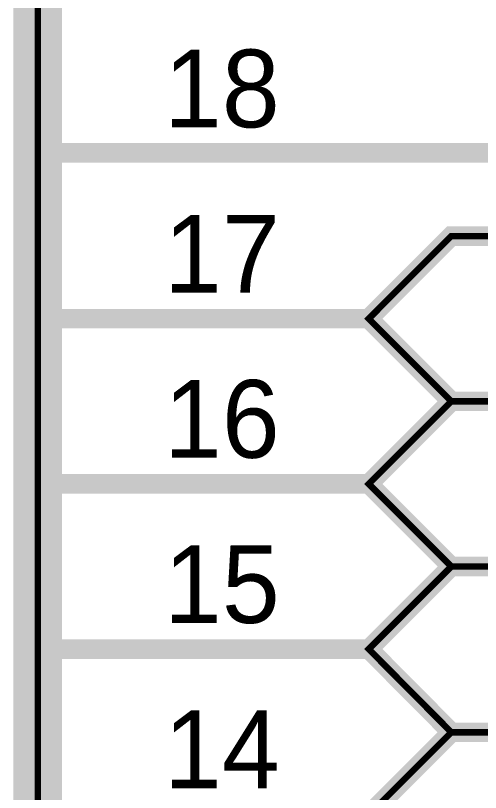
# Model space of a CAD drawing. Header units: inches. Extents: x 0 to 15, y 0 to 9.5.
# Drawn here: x 7.3867 to 7.6677, y 1.4133 to 1.883 of the extents above; entities that cross this region are included whole.
import ezdxf

# ---------------------------------------------------------------- set-up
doc = ezdxf.new("R2010")
doc.units = ezdxf.units.IN
doc.header["$MEASUREMENT"] = 0
doc.layers.add('Sheet', color=255, linetype='Continuous')

msp = doc.modelspace()

# ---------------------------------------------------------------- linework, layer by layer
at = {"layer": 'Sheet'}
for points in [[(6.00051, 1.99973, 0.0295, 0.0295, 0), (7.40016, 1.99973, 0.0295, 0.0295, 0), (7.40016, 0.79974, 0.0295, 0.0295, 0), (6.00051, 0.79974, 0.0295, 0.0295, 0), (6.00051, 1.99973, 0.0295, 0.0295, 0)], [(6.00051, 1.99973, 0.0039, 0.0039, 0), (6.00051, 0.79974, 0.0039, 0.0039, 0), (7.40016, 0.79974, 0.0039, 0.0039, 0), (7.40016, 1.99973, 0.0039, 0.0039, 0), (6.00051, 1.99973, 0.0039, 0.0039, 0), (6.00051, 1.99973, 0.0039, 0.0039, 0)], [(7.65013, 1.6498, 0.0118, 0.0118, 0), (7.60021, 1.69973, 0.0118, 0.0118, 0), (7.65013, 1.74967, 0.0118, 0.0118, 0), (7.90671, 1.74967, 0.0118, 0.0118, 0), (7.95664, 1.69973, 0.0118, 0.0118, 0), (7.90671, 1.6498, 0.0118, 0.0118, 0), (7.65013, 1.6498, 0.0118, 0.0118, 0)], [(7.65013, 1.6498, 0.0039, 0.0039, 0), (7.60021, 1.69973, 0.0039, 0.0039, 0), (7.65013, 1.74967, 0.0039, 0.0039, 0), (7.90671, 1.74967, 0.0039, 0.0039, 0), (7.95664, 1.69973, 0.0039, 0.0039, 0), (7.90671, 1.6498, 0.0039, 0.0039, 0), (7.65013, 1.6498, 0.0039, 0.0039, 0)], [(7.65013, 1.54992, 0.0118, 0.0118, 0), (7.60021, 1.59986, 0.0118, 0.0118, 0), (7.65013, 1.6498, 0.0118, 0.0118, 0), (7.95003, 1.6498, 0.0118, 0.0118, 0), (7.99995, 1.59986, 0.0118, 0.0118, 0), (7.95003, 1.54992, 0.0118, 0.0118, 0), (7.65013, 1.54992, 0.0118, 0.0118, 0)], [(7.65013, 1.54992, 0.0039, 0.0039, 0), (7.60021, 1.59986, 0.0039, 0.0039, 0), (7.65013, 1.6498, 0.0039, 0.0039, 0), (7.95003, 1.6498, 0.0039, 0.0039, 0), (7.99995, 1.59986, 0.0039, 0.0039, 0), (7.95003, 1.54992, 0.0039, 0.0039, 0), (7.65013, 1.54992, 0.0039, 0.0039, 0)], [(7.65013, 1.44968, 0.0118, 0.0118, 0), (7.60021, 1.49998, 0.0118, 0.0118, 0), (7.65013, 1.54992, 0.0118, 0.0118, 0), (7.95003, 1.54992, 0.0118, 0.0118, 0), (7.99995, 1.49998, 0.0118, 0.0118, 0), (7.95003, 1.44968, 0.0118, 0.0118, 0), (7.65013, 1.44968, 0.0118, 0.0118, 0)], [(7.65013, 1.44968, 0.0039, 0.0039, 0), (7.60021, 1.49998, 0.0039, 0.0039, 0), (7.65013, 1.54992, 0.0039, 0.0039, 0), (7.95003, 1.54992, 0.0039, 0.0039, 0), (7.99995, 1.49998, 0.0039, 0.0039, 0), (7.95003, 1.44968, 0.0039, 0.0039, 0), (7.65013, 1.44968, 0.0039, 0.0039, 0)], [(7.65013, 1.3498, 0.0118, 0.0118, 0), (7.60021, 1.39974, 0.0118, 0.0118, 0), (7.65013, 1.44968, 0.0118, 0.0118, 0), (7.95003, 1.44968, 0.0118, 0.0118, 0), (7.99995, 1.39974, 0.0118, 0.0118, 0), (7.95003, 1.3498, 0.0118, 0.0118, 0), (7.65013, 1.3498, 0.0118, 0.0118, 0)], [(7.65013, 1.3498, 0.0039, 0.0039, 0), (7.60021, 1.39974, 0.0039, 0.0039, 0), (7.65013, 1.44968, 0.0039, 0.0039, 0), (7.95003, 1.44968, 0.0039, 0.0039, 0), (7.99995, 1.39974, 0.0039, 0.0039, 0), (7.95003, 1.3498, 0.0039, 0.0039, 0), (7.65013, 1.3498, 0.0039, 0.0039, 0)]]:
    msp.add_lwpolyline(points, format="xyseb", close=True, dxfattribs=at)
for points in [[(7.40016, 1.79998, 0.0118, 0.0118, 0), (7.60021, 1.79998, 0.0118, 0.0118, 0)], [(7.60021, 1.79998, 0.0118, 0.0118, 0), (7.70005, 1.79998, 0.0118, 0.0118, 0), (7.90011, 1.79998, 0.0118, 0.0118, 0)], [(7.40016, 1.69973, 0.0118, 0.0118, 0), (7.60021, 1.69973, 0.0118, 0.0118, 0)], [(7.40016, 1.59986, 0.0118, 0.0118, 0), (7.60021, 1.59986, 0.0118, 0.0118, 0)], [(7.40016, 1.49998, 0.0118, 0.0118, 0), (7.60021, 1.49998, 0.0118, 0.0118, 0)]]:
    msp.add_lwpolyline(points, format="xyseb", dxfattribs=at)

# ---------------------------------------------------------------- texts
for s, p in [('18', (7.47651, 1.8154)), ('17', (7.47651, 1.71552)), ('16', (7.47651, 1.61565)), ('15', (7.47651, 1.51577)), ('14', (7.47651, 1.41589))]:
    msp.add_text(s, height=0.047001, dxfattribs=at).set_placement(p)

doc.saveas('drawing.dxf')
